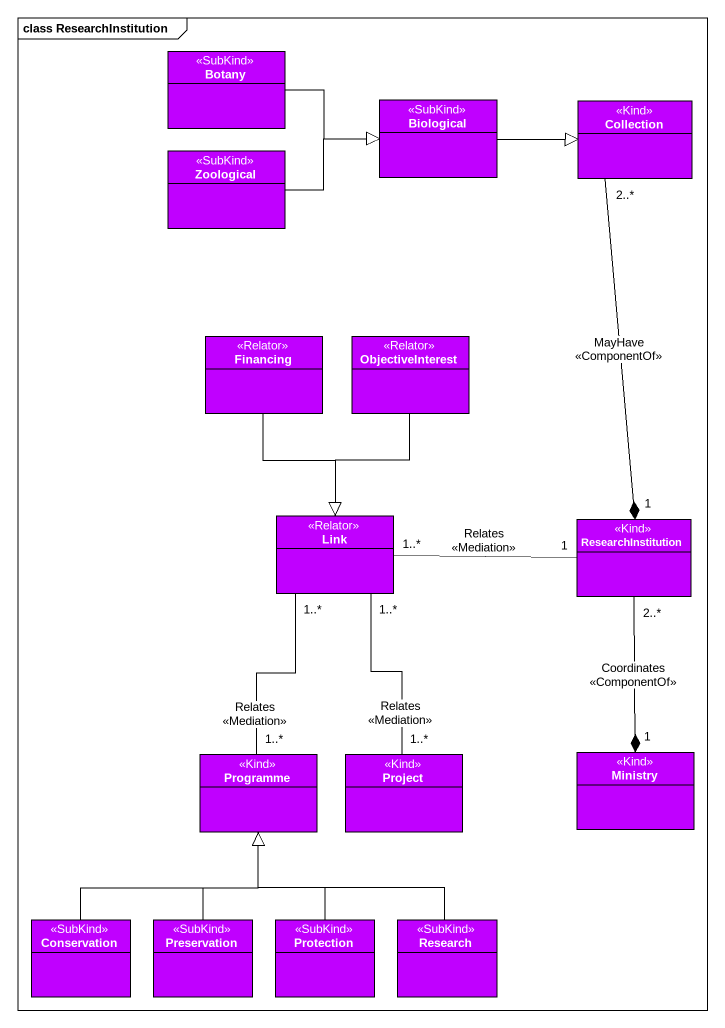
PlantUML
@startuml
mainframe class ResearchInstitution
hide circle
hide empty members
class Botany <<SubKind>> #C000FF
class Biological <<SubKind>> #C000FF
class Collection <<Kind>> #C000FF
class Zoological <<SubKind>> #C000FF
class Financing <<Relator>> #C000FF
class ObjectiveInterest <<Relator>> #C000FF
class Link <<Relator>> #C000FF
class ResearchInstitution <<Kind>> #C000FF
class Programme <<Kind>> #C000FF
class Project <<Kind>> #C000FF
class Ministry <<Kind>> #C000FF
class Conservation <<SubKind>> #C000FF
class Preservation <<SubKind>> #C000FF
class Protection <<SubKind>> #C000FF
class Research <<SubKind>> #C000FF
Botany -right-|> Biological
Biological -right-|> Collection
Zoological -right-|> Biological
Financing --|> Link
ObjectiveInterest --|> Link
Link "1..*" -right- "1" ResearchInstitution : Relates\n<<Mediation>>
Link "1..*" -- "1..*" Programme : Relates\n<<Mediation>>
Link "1..*" -- "1..*" Project : Relates\n<<Mediation>>
ResearchInstitution "1" *-up- "2..*" Collection : MayHave\n<<ComponentOf>>
Ministry "1" *-up- "2..*" ResearchInstitution : Coordinates\n<<ComponentOf>>
Conservation -up-|> Programme
Preservation -up-|> Programme
Protection -up-|> Programme
Research -up-|> Programme
@enduml
